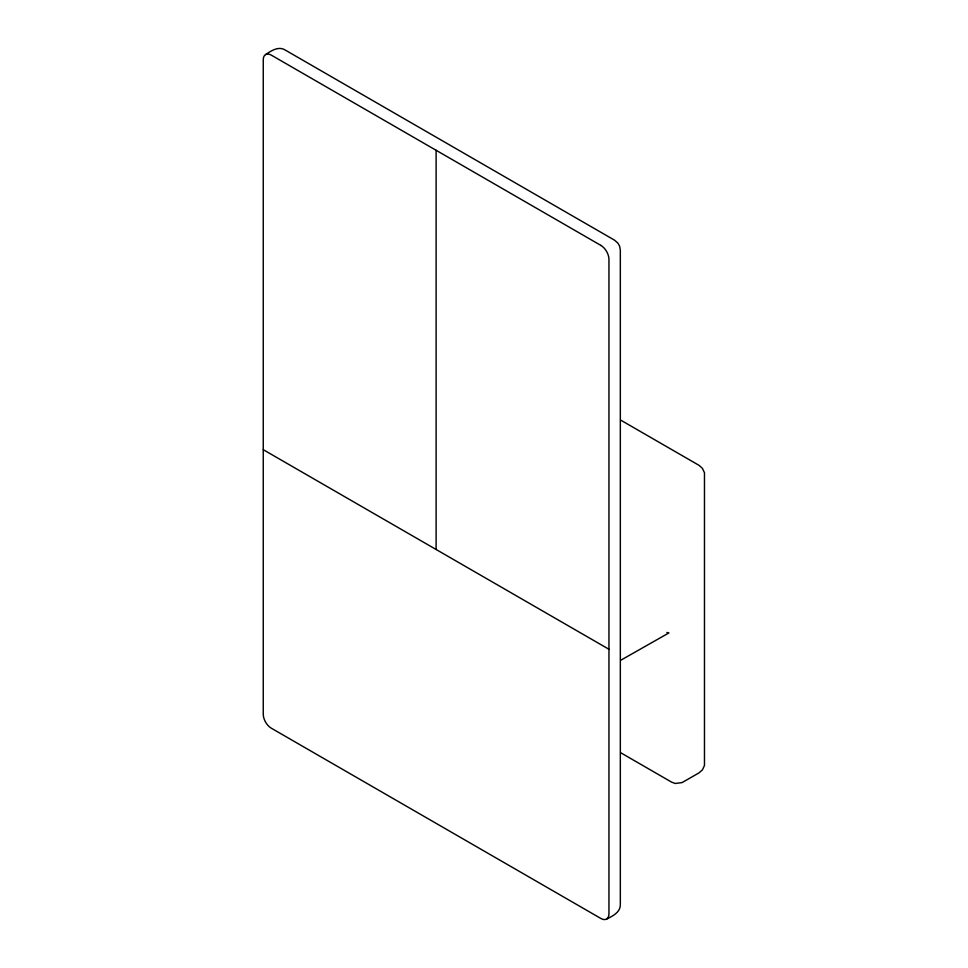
<?xml version="1.0" encoding="UTF-8"?>
<svg xmlns="http://www.w3.org/2000/svg" width="968" height="968" viewBox="0 0 968 968"><rect width="100%" height="100%" fill="white"/><g stroke="black" fill="none" stroke-linecap="round" stroke-linejoin="round"><path stroke-width="1.45" d="M265.607 54.559C270.955 50.941 278.445 45.871 285.016 49.925L614.644 240.233L617.983 243.21L619.641 246.235L620.331 250.083L620.331 904.584C620.524 912.316 612.429 916.2 606.609 919.068M621.02 660.091L668.924 632.915L666.904 632.467M620.536 420.027L699.065 465.366L702.405 468.343L704.474 472.747L704.474 765.47L702.405 769.875L699.065 772.851L682.029 782.604L675.24 783.475L671.61 782.132L620.573 752.668M263.248 449.684L608.957 649.274M436.108 150.282L436.108 549.485M600.922 245.436L271.294 55.128A11.374 6.57 60 0 0 263.248 59.774L263.248 714.263A11.374 6.57 60 0 0 271.294 728.19L600.922 918.499A11.374 6.57 60 0 0 608.957 913.865L608.957 259.363A11.374 6.57 60 0 0 600.922 245.436"/></g></svg>
